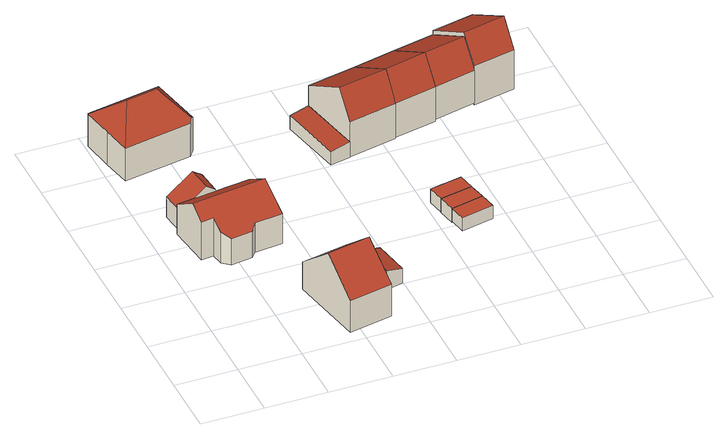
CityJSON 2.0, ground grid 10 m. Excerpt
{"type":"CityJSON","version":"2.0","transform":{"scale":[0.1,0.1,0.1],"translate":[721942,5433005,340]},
"CityObjects":{
"building1":{"type":"Building","attributes":{"Gemeindeschluessel":"09362000","HoeheDach":"346.580","HoeheGrund":"340.060","Methode":"2000","NiedrigsteTraufeDesGebaeudes":"343.694","Geometrietyp2DReferenz":"3000","measuredHeight":6.52,"function":"31001_2463","roofType":"3100"},"geometry":[{"type":"Solid","lod":"2","boundaries":[[[[0,1,2,3]],[[4,5,6,7]],[[5,0,3,6]],[[8,2,1,9]],[[7,6,3,2,8]],[[7,8,9,4]],[[9,1,0,5,4]]]],"semantics":{"surfaces":[{"type":"RoofSurface","Dachneigung":"56.164","Dachorientierung":"83.856","Flaeche":"7.749","Z_MAX":"6.520","Z_MAX_ASL":"346.580","Z_MIN":"5.464","Z_MIN_ASL":"345.524"},{"type":"WallSurface","Flaeche":"15.044","Z_MAX":"3.634","Z_MAX_ASL":"343.694","Z_MIN":"0.000","Z_MIN_ASL":"340.060"},{"type":"RoofSurface","Dachneigung":"56.178","Dachorientierung":"263.848","Flaeche":"21.410","Z_MAX":"6.520","Z_MAX_ASL":"346.580","Z_MIN":"3.634","Z_MIN_ASL":"343.694"},{"type":"WallSurface","Flaeche":"22.494","Z_MAX":"5.479","Z_MAX_ASL":"345.539","Z_MIN":"0.000","Z_MIN_ASL":"340.060"},{"type":"WallSurface","Flaeche":"31.195","Z_MAX":"6.520","Z_MAX_ASL":"346.580","Z_MIN":"0.000","Z_MIN_ASL":"340.060"},{"type":"GroundSurface","Flaeche":"24.224","Z_MAX":"0.000","Z_MAX_ASL":"340.060","Z_MIN":"0.000","Z_MIN_ASL":"340.060"},{"type":"WallSurface","Flaeche":"31.315","Z_MAX":"6.520","Z_MAX_ASL":"346.580","Z_MIN":"0.000","Z_MIN_ASL":"340.060"}],"values":[[0,1,2,3,4,5,6]]}}]},
"building2":{"type":"Building","attributes":{"Gemeindeschluessel":"09362000","HoeheDach":"348.520","HoeheGrund":"340.020","Methode":"2000","NiedrigsteTraufeDesGebaeudes":"344.705","Geometrietyp2DReferenz":"3000","measuredHeight":8.5,"function":"31001_1000","roofType":"3100"},"address":[{"Country":"Germany","Locality":"Regensburg","ThoroughfareName":"Prüfeninger Schulgasse 6"}],"geometry":[{"type":"Solid","lod":"2","boundaries":[[[[10,11,12,13]],[[14,15,16,17,18,19]],[[20,21,11,10]],[[22,23,24,14,19]],[[12,25,26,13]],[[27,28,21,20]],[[29,18,17,30]],[[22,19,18,29]],[[31,32,24,23]],[[26,25,32,31]],[[26,31,23,22,29,30,33,27,20,10,13]],[[12,11,21,28,15,14,24,32,25]],[[30,17,16,33]],[[15,28,27,33,16]]]],"semantics":{"surfaces":[{"type":"WallSurface","Flaeche":"16.526","Z_MAX":"4.690","Z_MAX_ASL":"344.710","Z_MIN":"0.000","Z_MIN_ASL":"340.020"},{"type":"RoofSurface","Dachneigung":"56.151","Dachorientierung":"354.753","Flaeche":"68.713","Z_MAX":"8.500","Z_MAX_ASL":"348.520","Z_MIN":"5.324","Z_MIN_ASL":"345.344"},{"type":"WallSurface","Flaeche":"6.211","Z_MAX":"5.290","Z_MAX_ASL":"345.310","Z_MIN":"0.000","Z_MIN_ASL":"340.020"},{"type":"WallSurface","Flaeche":"52.126","Z_MAX":"8.500","Z_MAX_ASL":"348.520","Z_MIN":"0.000","Z_MIN_ASL":"340.020"},{"type":"WallSurface","Flaeche":"8.243","Z_MAX":"5.468","Z_MAX_ASL":"345.488","Z_MIN":"0.000","Z_MIN_ASL":"340.020"},{"type":"WallSurface","Flaeche":"23.930","Z_MAX":"5.290","Z_MAX_ASL":"345.310","Z_MIN":"0.000","Z_MIN_ASL":"340.020"},{"type":"WallSurface","Flaeche":"31.332","Z_MAX":"5.325","Z_MAX_ASL":"345.345","Z_MIN":"0.000","Z_MIN_ASL":"340.020"},{"type":"WallSurface","Flaeche":"3.370","Z_MAX":"5.326","Z_MAX_ASL":"345.346","Z_MIN":"0.000","Z_MIN_ASL":"340.020"},{"type":"WallSurface","Flaeche":"13.661","Z_MAX":"6.802","Z_MAX_ASL":"346.822","Z_MIN":"0.000","Z_MIN_ASL":"340.020"},{"type":"WallSurface","Flaeche":"12.203","Z_MAX":"6.802","Z_MAX_ASL":"346.822","Z_MIN":"0.000","Z_MIN_ASL":"340.020"},{"type":"GroundSurface","Flaeche":"114.206","Z_MAX":"0.000","Z_MAX_ASL":"340.020","Z_MIN":"0.000","Z_MIN_ASL":"340.020"},{"type":"RoofSurface","Dachneigung":"56.152","Dachorientierung":"174.754","Flaeche":"68.800","Z_MAX":"8.500","Z_MAX_ASL":"348.520","Z_MIN":"4.685","Z_MIN_ASL":"344.705"},{"type":"WallSurface","Flaeche":"29.464","Z_MAX":"5.328","Z_MAX_ASL":"345.348","Z_MIN":"0.000","Z_MIN_ASL":"340.020"},{"type":"WallSurface","Flaeche":"65.780","Z_MAX":"8.500","Z_MAX_ASL":"348.520","Z_MIN":"0.000","Z_MIN_ASL":"340.020"}],"values":[[0,1,2,3,4,5,6,7,8,9,10,11,12,13]]}}]},
"building3":{"type":"Building","attributes":{"Gemeindeschluessel":"09362000","HoeheDach":"351.530","HoeheGrund":"340.950","Methode":"2000","NiedrigsteTraufeDesGebaeudes":"345.790","Geometrietyp2DReferenz":"3000","measuredHeight":10.58,"function":"31001_1000","roofType":"3100"},"address":[{"Country":"Germany","Locality":"Regensburg","ThoroughfareName":"Prüfeninger Schulgasse 8"}],"geometry":[{"type":"Solid","lod":"2","boundaries":[[[[34,35,36,37]],[[38,39,40,41]],[[37,36,42,43]],[[44,40,39,45,46]],[[35,47,48,46,45,49,42,36]],[[50,48,47,51]],[[48,50,52,44,46]],[[35,34,51,47]],[[50,51,34,37,43,53,38,41,52]],[[38,53,49,45,39]],[[43,42,49,53]],[[41,40,44,52]]]],"semantics":{"surfaces":[{"type":"WallSurface","Flaeche":"22.291","Z_MAX":"6.444","Z_MAX_ASL":"347.394","Z_MIN":"-0.000","Z_MIN_ASL":"340.950"},{"type":"WallSurface","Flaeche":"43.992","Z_MAX":"10.353","Z_MAX_ASL":"351.303","Z_MIN":"-0.000","Z_MIN_ASL":"340.950"},{"type":"WallSurface","Flaeche":"5.403","Z_MAX":"6.444","Z_MAX_ASL":"347.394","Z_MIN":"-0.000","Z_MIN_ASL":"340.950"},{"type":"RoofSurface","Dachneigung":"49.549","Dachorientierung":"171.358","Flaeche":"53.963","Z_MAX":"10.580","Z_MAX_ASL":"351.530","Z_MIN":"5.673","Z_MIN_ASL":"346.623"},{"type":"RoofSurface","Dachneigung":"49.550","Dachorientierung":"351.358","Flaeche":"50.161","Z_MAX":"10.580","Z_MAX_ASL":"351.530","Z_MIN":"4.840","Z_MIN_ASL":"345.790"},{"type":"WallSurface","Flaeche":"0.883","Z_MAX":"4.842","Z_MAX_ASL":"345.793","Z_MIN":"-0.000","Z_MIN_ASL":"340.950"},{"type":"WallSurface","Flaeche":"98.667","Z_MAX":"10.580","Z_MAX_ASL":"351.530","Z_MIN":"-0.000","Z_MIN_ASL":"340.950"},{"type":"WallSurface","Flaeche":"10.612","Z_MAX":"6.444","Z_MAX_ASL":"347.394","Z_MIN":"-0.000","Z_MIN_ASL":"340.950"},{"type":"GroundSurface","Flaeche":"79.235","Z_MAX":"-0.000","Z_MAX_ASL":"340.950","Z_MIN":"-0.000","Z_MIN_ASL":"340.950"},{"type":"WallSurface","Flaeche":"49.607","Z_MAX":"10.580","Z_MAX_ASL":"351.530","Z_MIN":"-0.000","Z_MIN_ASL":"340.950"},{"type":"WallSurface","Flaeche":"19.936","Z_MAX":"5.684","Z_MAX_ASL":"346.634","Z_MIN":"-0.000","Z_MIN_ASL":"340.950"},{"type":"WallSurface","Flaeche":"40.394","Z_MAX":"5.673","Z_MAX_ASL":"346.623","Z_MIN":"-0.000","Z_MIN_ASL":"340.950"}],"values":[[0,1,2,3,4,5,6,7,8,9,10,11]]}}]},
"building4":{"type":"Building","attributes":{"Gemeindeschluessel":"09362000","HoeheDach":"350.220","HoeheGrund":"340.210","Methode":"2000","NiedrigsteTraufeDesGebaeudes":"346.067","Geometrietyp2DReferenz":"3000","measuredHeight":10.01,"function":"31001_1000","roofType":"3200"},"address":[{"Country":"Germany","Locality":"Regensburg","ThoroughfareName":"Prüfeninger Schulgasse 4"}],"geometry":[{"type":"Solid","lod":"2","boundaries":[[[[54,55,56,57,58]],[[59,57,56,60,61,62]],[[63,62,61,64]],[[65,66,67,63,64,68]],[[65,54,58,66]],[[55,69,60,56]],[[70,58,57,59]],[[65,68,69,55,54]],[[68,64,61,60,69]],[[63,67,70,59,62]],[[67,66,58,70]]]],"semantics":{"surfaces":[{"type":"RoofSurface","Dachneigung":"50.294","Dachorientierung":"172.458","Flaeche":"56.235","Z_MAX":"10.010","Z_MAX_ASL":"350.220","Z_MIN":"5.857","Z_MIN_ASL":"346.067"},{"type":"RoofSurface","Dachneigung":"50.294","Dachorientierung":"352.458","Flaeche":"56.632","Z_MAX":"10.010","Z_MAX_ASL":"350.220","Z_MIN":"5.862","Z_MIN_ASL":"346.072"},{"type":"WallSurface","Flaeche":"71.011","Z_MAX":"5.862","Z_MAX_ASL":"346.072","Z_MIN":"0.000","Z_MIN_ASL":"340.210"},{"type":"GroundSurface","Flaeche":"120.769","Z_MAX":"0.000","Z_MAX_ASL":"340.210","Z_MIN":"0.000","Z_MIN_ASL":"340.210"},{"type":"WallSurface","Flaeche":"65.206","Z_MAX":"5.866","Z_MAX_ASL":"346.076","Z_MIN":"0.000","Z_MIN_ASL":"340.210"},{"type":"RoofSurface","Dachneigung":"39.840","Dachorientierung":"82.000","Flaeche":"26.389","Z_MAX":"10.010","Z_MAX_ASL":"350.220","Z_MIN":"5.870","Z_MIN_ASL":"346.080"},{"type":"RoofSurface","Dachneigung":"39.839","Dachorientierung":"262.000","Flaeche":"26.583","Z_MAX":"10.010","Z_MAX_ASL":"350.220","Z_MIN":"5.880","Z_MIN_ASL":"346.090"},{"type":"WallSurface","Flaeche":"8.829","Z_MAX":"6.366","Z_MAX_ASL":"346.576","Z_MIN":"0.000","Z_MIN_ASL":"340.210"},{"type":"WallSurface","Flaeche":"52.723","Z_MAX":"5.898","Z_MAX_ASL":"346.108","Z_MIN":"0.000","Z_MIN_ASL":"340.210"},{"type":"WallSurface","Flaeche":"30.569","Z_MAX":"5.906","Z_MAX_ASL":"346.116","Z_MIN":"0.000","Z_MIN_ASL":"340.210"},{"type":"WallSurface","Flaeche":"28.286","Z_MAX":"5.906","Z_MAX_ASL":"346.116","Z_MIN":"0.000","Z_MIN_ASL":"340.210"}],"values":[[0,1,2,3,4,5,6,7,8,9,10]]}}]},
"building5":{"type":"Building","attributes":{"Gemeindeschluessel":"09362000","HoeheDach":"345.295","HoeheGrund":"341.080","Methode":"2000","NiedrigsteTraufeDesGebaeudes":"344.502","Geometrietyp2DReferenz":"3000","measuredHeight":4.21,"function":"31001_2463","roofType":"2100"},"geometry":[{"type":"Solid","lod":"2","boundaries":[[[[71,72,73,74]],[[74,75,76,71]],[[72,77,78,73]],[[75,78,77,76]],[[71,76,77,72]],[[73,78,75,74]]]],"semantics":{"surfaces":[{"type":"GroundSurface","Flaeche":"16.211","Z_MAX":"0.000","Z_MAX_ASL":"341.080","Z_MIN":"0.000","Z_MIN_ASL":"341.080"},{"type":"WallSurface","Flaeche":"25.422","Z_MAX":"4.215","Z_MAX_ASL":"345.295","Z_MIN":"0.000","Z_MIN_ASL":"341.080"},{"type":"WallSurface","Flaeche":"20.603","Z_MAX":"3.428","Z_MAX_ASL":"344.508","Z_MIN":"0.000","Z_MIN_ASL":"341.080"},{"type":"RoofSurface","Dachneigung":"73.641","Dachorientierung":"78.960","Flaeche":"16.895","Z_MAX":"4.215","Z_MAX_ASL":"345.295","Z_MIN":"3.422","Z_MIN_ASL":"344.502"},{"type":"WallSurface","Flaeche":"10.242","Z_MAX":"4.215","Z_MAX_ASL":"345.295","Z_MIN":"0.000","Z_MIN_ASL":"341.080"},{"type":"WallSurface","Flaeche":"10.319","Z_MAX":"4.215","Z_MAX_ASL":"345.295","Z_MIN":"0.000","Z_MIN_ASL":"341.080"}],"values":[[0,1,2,3,4,5]]}}]},
"building6":{"type":"Building","attributes":{"Gemeindeschluessel":"09362000","HoeheDach":"344.543","HoeheGrund":"341.110","Methode":"1000","NiedrigsteTraufeDesGebaeudes":"343.685","Geometrietyp2DReferenz":"3000","measuredHeight":3.43,"function":"31001_2463","roofType":"2100"},"geometry":[{"type":"Solid","lod":"2","boundaries":[[[[72,77,79,80]],[[78,81,79,77]],[[73,78,77,72]],[[82,81,78,73]],[[72,80,82,73]],[[80,79,81,82]]]],"semantics":{"surfaces":[{"type":"WallSurface","Flaeche":"8.810","Z_MAX":"3.433","Z_MAX_ASL":"344.543","Z_MIN":"0.000","Z_MIN_ASL":"341.110"},{"type":"RoofSurface","Dachneigung":"73.695","Dachorientierung":"78.752","Flaeche":"18.315","Z_MAX":"3.433","Z_MAX_ASL":"344.543","Z_MIN":"2.575","Z_MIN_ASL":"343.685"},{"type":"WallSurface","Flaeche":"20.651","Z_MAX":"3.433","Z_MAX_ASL":"344.543","Z_MIN":"0.000","Z_MIN_ASL":"341.110"},{"type":"WallSurface","Flaeche":"8.759","Z_MAX":"3.433","Z_MAX_ASL":"344.543","Z_MIN":"0.000","Z_MIN_ASL":"341.110"},{"type":"GroundSurface","Flaeche":"17.578","Z_MAX":"0.000","Z_MAX_ASL":"341.110","Z_MIN":"0.000","Z_MIN_ASL":"341.110"},{"type":"WallSurface","Flaeche":"15.500","Z_MAX":"2.581","Z_MAX_ASL":"343.691","Z_MIN":"0.000","Z_MIN_ASL":"341.110"}],"values":[[0,1,2,3,4,5]]}}]},
"building7":{"type":"Building","attributes":{"Gemeindeschluessel":"09362000","HoeheDach":"343.468","HoeheGrund":"340.660","Methode":"1000","NiedrigsteTraufeDesGebaeudes":"343.062","Geometrietyp2DReferenz":"3000","measuredHeight":2.81,"function":"31001_2000","roofType":"1000"},"geometry":[{"type":"Solid","lod":"2","boundaries":[[[[83,84,85,86]],[[86,85,87,88]],[[86,88,89,83]],[[84,90,87,85]],[[89,90,84,83]],[[88,87,90,89]]]],"semantics":{"surfaces":[{"type":"WallSurface","Flaeche":"25.260","Z_MAX":"2.402","Z_MAX_ASL":"343.062","Z_MIN":"0.000","Z_MIN_ASL":"340.660"},{"type":"WallSurface","Flaeche":"8.438","Z_MAX":"2.808","Z_MAX_ASL":"343.468","Z_MIN":"0.000","Z_MIN_ASL":"340.660"},{"type":"GroundSurface","Flaeche":"34.080","Z_MAX":"0.000","Z_MAX_ASL":"340.660","Z_MIN":"0.000","Z_MIN_ASL":"340.660"},{"type":"RoofSurface","Dachneigung":"82.852","Dachorientierung":"257.944","Flaeche":"34.347","Z_MAX":"2.808","Z_MAX_ASL":"343.468","Z_MIN":"2.402","Z_MIN_ASL":"343.062"},{"type":"WallSurface","Flaeche":"8.430","Z_MAX":"2.808","Z_MAX_ASL":"343.468","Z_MIN":"0.000","Z_MIN_ASL":"340.660"},{"type":"WallSurface","Flaeche":"29.585","Z_MAX":"2.808","Z_MAX_ASL":"343.468","Z_MIN":"0.000","Z_MIN_ASL":"340.660"}],"values":[[0,1,2,3,4,5]]}}]},
"building8":{"type":"Building","attributes":{"Gemeindeschluessel":"09362000","HoeheDach":"343.915","HoeheGrund":"341.570","Methode":"1000","NiedrigsteTraufeDesGebaeudes":"343.915","Geometrietyp2DReferenz":"3000","measuredHeight":2.35,"function":"31001_2000","roofType":"1000"},"geometry":[{"type":"Solid","lod":"2","boundaries":[[[[91,92,93,94]],[[95,96,97,98]],[[97,96,93,92]],[[98,97,92,91]],[[94,93,96,95]],[[91,94,95,98]]]],"semantics":{"surfaces":[{"type":"WallSurface","Flaeche":"12.403","Z_MAX":"2.345","Z_MAX_ASL":"343.915","Z_MIN":"0.000","Z_MIN_ASL":"341.570"},{"type":"WallSurface","Flaeche":"12.401","Z_MAX":"2.345","Z_MAX_ASL":"343.915","Z_MIN":"0.000","Z_MIN_ASL":"341.570"},{"type":"RoofSurface","Dachneigung":"90.000","Dachorientierung":"-1.000","Flaeche":"14.574","Z_MAX":"2.345","Z_MAX_ASL":"343.915","Z_MIN":"2.345","Z_MIN_ASL":"343.915"},{"type":"WallSurface","Flaeche":"6.462","Z_MAX":"2.345","Z_MAX_ASL":"343.915","Z_MIN":"0.000","Z_MIN_ASL":"341.570"},{"type":"GroundSurface","Flaeche":"14.574","Z_MAX":"0.000","Z_MAX_ASL":"341.570","Z_MIN":"0.000","Z_MIN_ASL":"341.570"}],"values":[[0,1,2,3,3,4]]}}]},
"building9":{"type":"Building","attributes":{"Gemeindeschluessel":"09362000","HoeheDach":"343.920","HoeheGrund":"341.440","Methode":"1000","NiedrigsteTraufeDesGebaeudes":"343.920","Geometrietyp2DReferenz":"3000","measuredHeight":2.48,"function":"31001_2000","roofType":"1000"},"geometry":[{"type":"Solid","lod":"2","boundaries":[[[[99,100,93,101]],[[102,92,103,104]],[[101,93,92,102]],[[104,103,100,99]],[[104,99,101,102]],[[92,93,100,103]]]],"semantics":{"surfaces":[{"type":"WallSurface","Flaeche":"6.881","Z_MAX":"2.480","Z_MAX_ASL":"343.920","Z_MIN":"0.000","Z_MIN_ASL":"341.440"},{"type":"WallSurface","Flaeche":"6.879","Z_MAX":"2.480","Z_MAX_ASL":"343.920","Z_MIN":"0.000","Z_MIN_ASL":"341.440"},{"type":"WallSurface","Flaeche":"13.117","Z_MAX":"2.480","Z_MAX_ASL":"343.920","Z_MIN":"0.000","Z_MIN_ASL":"341.440"},{"type":"WallSurface","Flaeche":"13.118","Z_MAX":"2.480","Z_MAX_ASL":"343.920","Z_MIN":"0.000","Z_MIN_ASL":"341.440"},{"type":"GroundSurface","Flaeche":"14.673","Z_MAX":"0.000","Z_MAX_ASL":"341.440","Z_MIN":"0.000","Z_MIN_ASL":"341.440"},{"type":"RoofSurface","Dachneigung":"90.000","Dachorientierung":"-1.000","Flaeche":"14.673","Z_MAX":"2.480","Z_MAX_ASL":"343.920","Z_MIN":"2.480","Z_MIN_ASL":"343.920"}],"values":[[0,1,2,3,4,5]]}}]},
"building10":{"type":"Building","attributes":{"Gemeindeschluessel":"09362000","HoeheDach":"343.915","HoeheGrund":"341.530","Methode":"1000","NiedrigsteTraufeDesGebaeudes":"343.915","Geometrietyp2DReferenz":"3000","measuredHeight":2.38,"function":"31001_2000","roofType":"1000"},"geometry":[{"type":"Solid","lod":"2","boundaries":[[[[105,100,103,106]],[[103,100,107,108]],[[109,107,100,105]],[[110,109,105,106]],[[106,103,108,110]],[[110,108,107,109]]]],"semantics":{"surfaces":[{"type":"WallSurface","Flaeche":"12.615","Z_MAX":"2.385","Z_MAX_ASL":"343.915","Z_MIN":"0.000","Z_MIN_ASL":"341.530"},{"type":"RoofSurface","Dachneigung":"90.000","Dachorientierung":"-1.000","Flaeche":"14.577","Z_MAX":"2.385","Z_MAX_ASL":"343.915","Z_MIN":"2.385","Z_MIN_ASL":"343.915"},{"type":"WallSurface","Flaeche":"6.573","Z_MAX":"2.385","Z_MAX_ASL":"343.915","Z_MIN":"0.000","Z_MIN_ASL":"341.530"},{"type":"GroundSurface","Flaeche":"14.577","Z_MAX":"0.000","Z_MAX_ASL":"341.530","Z_MIN":"0.000","Z_MIN_ASL":"341.530"},{"type":"WallSurface","Flaeche":"6.575","Z_MAX":"2.385","Z_MAX_ASL":"343.915","Z_MIN":"0.000","Z_MIN_ASL":"341.530"},{"type":"WallSurface","Flaeche":"12.613","Z_MAX":"2.385","Z_MAX_ASL":"343.915","Z_MIN":"0.000","Z_MIN_ASL":"341.530"}],"values":[[0,1,2,3,4,5]]}}]},
"building11":{"type":"Building","attributes":{"Gemeindeschluessel":"09362000","HoeheDach":"351.690","HoeheGrund":"340.780","Methode":"2000","NiedrigsteTraufeDesGebaeudes":"347.079","Geometrietyp2DReferenz":"3000","measuredHeight":10.91,"function":"31001_1000","roofType":"3100"},"address":[{"Country":"Germany","Locality":"Regensburg","ThoroughfareName":"Prüfeninger Schulgasse 3"}],"geometry":[{"type":"Solid","lod":"2","boundaries":[[[[111,112,113,114]],[[115,116,117,118]],[[114,113,117,116]],[[118,117,113,112,119]],[[120,111,114,116,115]],[[119,112,111,120]],[[118,119,120,115]]]],"semantics":{"surfaces":[{"type":"RoofSurface","Dachneigung":"29.375","Dachorientierung":"170.302","Flaeche":"41.809","Z_MAX":"10.910","Z_MAX_ASL":"351.690","Z_MIN":"6.358","Z_MIN_ASL":"347.138"},{"type":"WallSurface","Flaeche":"50.483","Z_MAX":"6.299","Z_MAX_ASL":"347.079","Z_MIN":"0.000","Z_MIN_ASL":"340.780"},{"type":"RoofSurface","Dachneigung":"59.950","Dachorientierung":"350.302","Flaeche":"73.767","Z_MAX":"10.910","Z_MAX_ASL":"351.690","Z_MIN":"6.299","Z_MIN_ASL":"347.079"},{"type":"WallSurface","Flaeche":"90.697","Z_MAX":"10.910","Z_MAX_ASL":"351.690","Z_MIN":"0.000","Z_MIN_ASL":"340.780"},{"type":"WallSurface","Flaeche":"90.708","Z_MAX":"10.910","Z_MAX_ASL":"351.690","Z_MIN":"0.000","Z_MIN_ASL":"340.780"},{"type":"WallSurface","Flaeche":"50.903","Z_MAX":"6.361","Z_MAX_ASL":"347.141","Z_MIN":"0.000","Z_MIN_ASL":"340.780"},{"type":"GroundSurface","Flaeche":"84.360","Z_MAX":"0.000","Z_MAX_ASL":"340.780","Z_MIN":"0.000","Z_MIN_ASL":"340.780"}],"values":[[0,1,2,3,4,5,6]]}}]},
"building12":{"type":"Building","attributes":{"Gemeindeschluessel":"09362000","HoeheDach":"351.690","HoeheGrund":"340.900","Methode":"2000","NiedrigsteTraufeDesGebaeudes":"347.079","Geometrietyp2DReferenz":"3000","measuredHeight":10.79,"function":"31001_1000","roofType":"3100"},"address":[{"Country":"Germany","Locality":"Regensburg","ThoroughfareName":"Prüfeninger Schulgasse 3a"}],"geometry":[{"type":"Solid","lod":"2","boundaries":[[[[121,122,112,123]],[[123,112,113,117,124]],[[125,121,123,124]],[[124,117,126,125]],[[125,126,127,122,121]],[[112,122,127,113]],[[113,127,126,117]]]],"semantics":{"surfaces":[{"type":"WallSurface","Flaeche":"43.081","Z_MAX":"6.245","Z_MAX_ASL":"347.145","Z_MIN":"0.000","Z_MIN_ASL":"340.900"},{"type":"WallSurface","Flaeche":"89.439","Z_MAX":"10.790","Z_MAX_ASL":"351.690","Z_MIN":"0.000","Z_MIN_ASL":"340.900"},{"type":"GroundSurface","Flaeche":"72.796","Z_MAX":"0.000","Z_MAX_ASL":"340.900","Z_MIN":"0.000","Z_MIN_ASL":"340.900"},{"type":"WallSurface","Flaeche":"42.695","Z_MAX":"6.179","Z_MAX_ASL":"347.079","Z_MIN":"0.000","Z_MIN_ASL":"340.900"},{"type":"WallSurface","Flaeche":"89.500","Z_MAX":"10.790","Z_MAX_ASL":"351.690","Z_MIN":"0.000","Z_MIN_ASL":"340.900"},{"type":"RoofSurface","Dachneigung":"29.412","Dachorientierung":"170.251","Flaeche":"36.113","Z_MAX":"10.790","Z_MAX_ASL":"351.690","Z_MIN":"6.228","Z_MIN_ASL":"347.128"},{"type":"RoofSurface","Dachneigung":"59.946","Dachorientierung":"350.251","Flaeche":"63.614","Z_MAX":"10.790","Z_MAX_ASL":"351.690","Z_MIN":"6.179","Z_MIN_ASL":"347.079"}],"values":[[0,1,2,3,4,5,6]]}}]},
"building13":{"type":"Building","attributes":{"Gemeindeschluessel":"09362000","HoeheDach":"351.690","HoeheGrund":"341.290","Methode":"2000","NiedrigsteTraufeDesGebaeudes":"347.079","Geometrietyp2DReferenz":"3000","measuredHeight":10.4,"function":"31001_1000","roofType":"3100"},"address":[{"Country":"Germany","Locality":"Regensburg","ThoroughfareName":"Prüfeninger Schulgasse 5"}],"geometry":[{"type":"Solid","lod":"2","boundaries":[[[[122,128,129,127]],[[130,131,132,133]],[[130,134,129,128,131]],[[132,122,127,126,133]],[[131,128,122,132]],[[133,126,134,130]],[[127,129,134,126]]]],"semantics":{"surfaces":[{"type":"RoofSurface","Dachneigung":"29.790","Dachorientierung":"170.359","Flaeche":"36.024","Z_MAX":"10.400","Z_MAX_ASL":"351.690","Z_MIN":"5.847","Z_MIN_ASL":"347.137"},{"type":"GroundSurface","Flaeche":"72.387","Z_MAX":"-0.000","Z_MAX_ASL":"341.290","Z_MIN":"-0.000","Z_MIN_ASL":"341.290"},{"type":"WallSurface","Flaeche":"85.403","Z_MAX":"10.400","Z_MAX_ASL":"351.690","Z_MIN":"-0.000","Z_MIN_ASL":"341.290"},{"type":"WallSurface","Flaeche":"40.153","Z_MAX":"5.847","Z_MAX_ASL":"347.137","Z_MIN":"-0.000","Z_MIN_ASL":"341.290"},{"type":"WallSurface","Flaeche":"39.754","Z_MAX":"5.789","Z_MAX_ASL":"347.079","Z_MIN":"-0.000","Z_MIN_ASL":"341.290"},{"type":"RoofSurface","Dachneigung":"59.840","Dachorientierung":"350.359","Flaeche":"63.021","Z_MAX":"10.400","Z_MAX_ASL":"351.690","Z_MIN":"5.789","Z_MIN_ASL":"347.079"}],"values":[[0,1,2,2,3,4,5]]}}]},
"building14":{"type":"Building","attributes":{"Gemeindeschluessel":"09362000","HoeheDach":"352.360","HoeheGrund":"340.940","Methode":"2000","NiedrigsteTraufeDesGebaeudes":"347.821","Geometrietyp2DReferenz":"3000","measuredHeight":11.42,"function":"31001_1000","roofType":"3100"},"address":[{"Country":"Germany","Locality":"Regensburg","ThoroughfareName":"Prüfeninger Schulgasse 5a"}],"geometry":[{"type":"Solid","lod":"2","boundaries":[[[[135,136,137,138]],[[139,140,137,136,141]],[[139,141,142,143]],[[138,137,140,144]],[[143,144,140,139]],[[142,135,138,144,143]],[[141,136,135,142]]]],"semantics":{"surfaces":[{"type":"RoofSurface","Dachneigung":"30.372","Dachorientierung":"170.292","Flaeche":"35.749","Z_MAX":"11.420","Z_MAX_ASL":"352.360","Z_MIN":"6.935","Z_MIN_ASL":"347.875"},{"type":"WallSurface","Flaeche":"96.545","Z_MAX":"11.420","Z_MAX_ASL":"352.360","Z_MIN":"-0.000","Z_MIN_ASL":"340.940"},{"type":"GroundSurface","Flaeche":"72.463","Z_MAX":"-0.000","Z_MAX_ASL":"340.940","Z_MIN":"-0.000","Z_MIN_ASL":"340.940"},{"type":"RoofSurface","Dachneigung":"60.166","Dachorientierung":"350.292","Flaeche":"62.697","Z_MAX":"11.420","Z_MAX_ASL":"352.360","Z_MIN":"6.881","Z_MIN_ASL":"347.821"},{"type":"WallSurface","Flaeche":"47.266","Z_MAX":"6.882","Z_MAX_ASL":"347.822","Z_MIN":"-0.000","Z_MIN_ASL":"340.940"},{"type":"WallSurface","Flaeche":"96.534","Z_MAX":"11.420","Z_MAX_ASL":"352.360","Z_MIN":"-0.000","Z_MIN_ASL":"340.940"},{"type":"WallSurface","Flaeche":"47.705","Z_MAX":"6.935","Z_MAX_ASL":"347.875","Z_MIN":"-0.000","Z_MIN_ASL":"340.940"}],"values":[[0,1,2,3,4,5,6]]}}]}
},
"vertices":[
[92,342,66],[107,344,55],[103,385,55],[87,383,66],[49,336,1],[49,336,37],[44,377,37],[44,377,1],[103,385,1],[107,344,1],
[122,241,0],[122,241,47],[87,236,47],[87,236,0],[49,288,85],[168,304,85],[162,351,53],[107,344,53],[49,336,53],[43,335,53],[130,251,0],[130,251,53],[43,335,0],[52,263,0],[52,263,68],[75,246,55],[75,246,0],[175,256,0],[175,256,53],[49,336,0],[107,344,0],[72,266,0],[72,266,68],[162,351,0],
[160,114,9],[160,114,74],[194,121,74],[194,121,9],[238,77,9],[238,77,113],[249,23,66],[249,23,9],[192,129,66],[192,129,9],[179,9,66],[238,80,115],[168,66,115],[157,132,58],[155,132,58],[227,136,66],[155,132,9],[157,132,9],[179,9,9],[227,136,9],
[131,497,61],[136,504,66],[98,542,102],[47,533,102],[22,478,61],[4,575,61],[123,596,61],[123,597,61],[4,576,61],[4,576,2],[123,597,2],[131,497,2],[22,478,2],[13,525,2],[140,509,2],[140,509,61],[13,525,61],
[227,136,11],[253,141,11],[265,82,11],[238,77,11],[238,77,53],[227,136,53],[253,141,45],[265,82,45],
[282,147,37],[282,147,11],[293,88,37],[293,88,11],
[308,394,7],[308,394,31],[286,497,31],[286,497,7],[318,504,35],[318,504,7],[340,401,7],[340,401,35],
[413,192,16],[413,192,39],[465,203,39],[465,203,16],[470,176,16],[470,176,39],[418,165,39],[418,165,16],
[459,230,14],[459,230,39],[465,203,14],[413,192,14],[407,220,39],[407,220,14],
[459,230,15],[407,220,15],[454,257,39],[402,247,39],[454,257,15],[402,247,15],
[340,401,71],[418,417,71],[413,442,117],[334,426,117],[318,504,8],[318,504,71],[396,520,71],[396,520,8],[418,417,8],[340,401,8],
[486,431,9],[486,431,71],[418,417,9],[396,520,9],[464,535,9],[464,535,71],[480,457,117],
[553,446,71],[547,471,117],[531,549,13],[553,446,13],[486,431,13],[464,535,13],[531,549,71],
[553,446,79],[620,460,79],[615,486,124],[547,471,124],[598,563,9],[598,563,78],[620,460,9],[553,446,9],[531,549,9],[531,549,78]
]}
